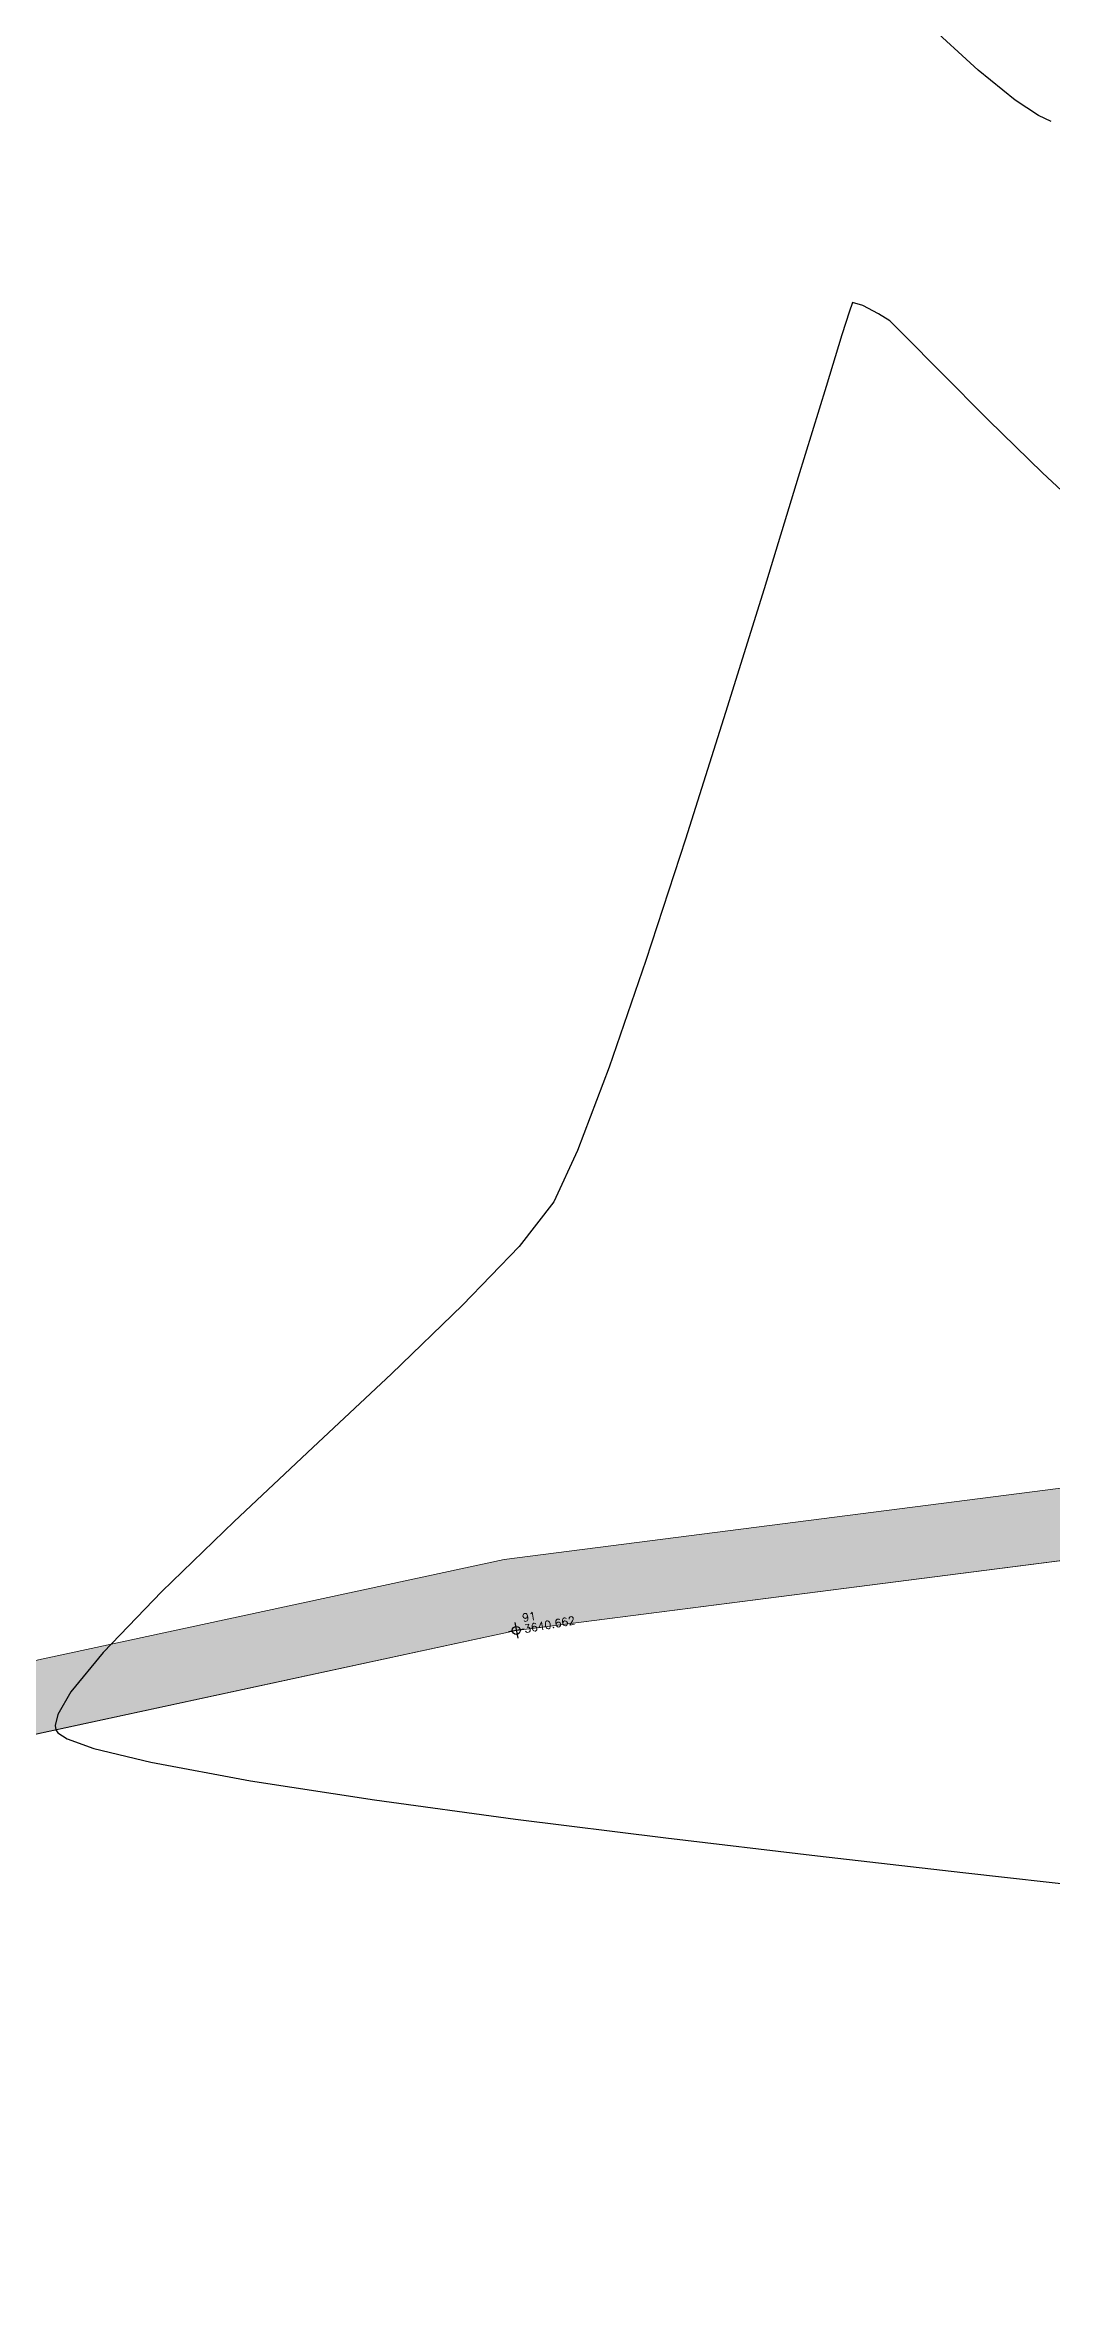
# Model space of a CAD drawing. Header units: millimetres. Extents: x 736950 to 738835, y 8500595 to 8502131.
# Drawn here: x 737730.89 to 737743.46, y 8501241.62 to 8501269.71 of the extents above; entities that cross this region are included whole.
import ezdxf

# ---------------------------------------------------------------- set-up
doc = ezdxf.new("R2010")
doc.units = ezdxf.units.MM
for name, color, linetype, lineweight in [('camino', 22, 'Continuous', 5), ('CAMINO ACTUAL', 1, 'Continuous', 13), ('CONT-MJR', 80, 'Continuous', 30), ('COTAS', 40, 'Continuous', 5), ('pista', 251, 'Continuous', 5)]:
    doc.layers.add(name, color=color, linetype=linetype, lineweight=lineweight)
doc.styles.add('5mm', font='arial.ttf', dxfattribs={"height": 3})
doc.styles.add('COTAS', font='arial.ttf')
doc.dimstyles.new('Copy of GenDist', dxfattribs={"dimtxt": 0.5, "dimasz": 2, "dimexe": 0.18, "dimexo": 0.0625, "dimgap": 1, "dimtad": 2, "dimzin": 1, "dimdsep": 46, "dimtxsty": 'COTAS', "dimcen": 0.09, "dimse1": 1, "dimse2": 1, "dimsd1": 1, "dimsd2": 1, "dimadec": 0, "dimazin": 0, "dimtfac": 1, "dimtofl": 0, "dimtmove": 0, "dimatfit": 3, "dimfxl": 1, "dimtolj": 1, "dimtzin": 0, "dimarcsym": 0})

# ---------------------------------------------------------------- blocks, each defined once
blk = doc.blocks.new('*D150')
at = {"layer": 'Defpoints', "color": 0, "transparency": 16777216}
for p in [(737683.200969866, 8501281.32955186), (737745.23154967, 8501182.814330924), (737744.6024409896, 8501182.423775388)]:
    blk.add_point(p, dxfattribs=at)
at = {"layer": 'COTAS', "color": 0, "transparency": 16777216, "insert": (737715.597299505, 8501232.929301543), "char_height": 0.5, "attachment_point": 5, "rotation": 301.8323302588892, "style": 'COTAS'}
blk.add_mtext('\\A1;116.42', dxfattribs=at)

msp = doc.modelspace()

# ---------------------------------------------------------------- hatches: boundary and pattern name
at = {"layer": 'pista'}
h = msp.add_hatch(dxfattribs=at)
h.set_pattern_fill('HONEY', color=256, scale=3, angle=9.94991650582834, style=0)
h.set_pattern_definition([(9.94991650582834, (1479841.21072825, -18.49207214638591), (0.4979252195647159, 0.4170677100899267), [0.375, -0.75]), (129.9499165058283, (1479841.21072825, -18.49207214638591), (-0.6101538418184378, 0.222682034283025), [0.3749999999999999, -0.7499999999999998]), (69.94991650582834, (1479841.21072825, -18.49207214638591), (-0.112228622253722, 0.6397497443729518), [-0.75, 0.375])])
h.paths.add_polyline_path([(737744.7143981726, 8501251.820326688), (737736.6244589684, 8501250.784017317), (737728.4489451656, 8501249.018760426), (737719.0567165948, 8501249.90042948), (737708.8538475541, 8501251.560906975), (737705.4639837343, 8501250.858625425), (737706.12277987, 8501250.061028818), (737708.8757605923, 8501250.64549977), (737718.942242978, 8501249.007218663), (737728.5031233069, 8501248.109717907), (737736.7768881315, 8501249.896189157), (737744.7999806498, 8501250.923935568), (737751.2236161814, 8501251.328949759), (737750.4132841228, 8501252.31943933)])

# ---------------------------------------------------------------- linework, layer by layer
at = {"linetype": 'Continuous', "extrusion": (-0.172787269436437, 0.9849591664230046, 0), "elevation": 8245912.488062788}
msp.add_lwpolyline([(-2195548.457162654, 0), (-2195548.257162655, 0)], dxfattribs=at)
at = {"linetype": 'Continuous', "extrusion": (0.9849591664230046, 0.172787269436437, 0), "elevation": 2195548.357162654}
msp.add_lwpolyline([(8245912.588062787, 0), (8245912.388062788, 0)], dxfattribs=at)
at = {"linetype": 'Continuous'}
msp.add_circle((737736.7768881399, 8501249.896189159), 0.05, dxfattribs=at)
at = {"layer": 'camino'}
for p, q in [((737736.7768881399, 8501249.896189159), (737744.7999806433, 8501250.923935566)), ((737728.5031233092, 8501248.109717907), (737736.7768881399, 8501249.896189159))]:
    msp.add_line(p, q, dxfattribs=at)
at = {"layer": 'CAMINO ACTUAL'}
for points in [[(737705.4639837348, 8501250.858625425), (737708.853847554, 8501251.560906975), (737719.0567165663, 8501249.900429478), (737728.4489451618, 8501249.018760426), (737736.6244589477, 8501250.784017311), (737744.714398152, 8501251.820326686), (737750.3971826753, 8501252.318029152)], [(737706.1227798712, 8501250.061028818), (737708.8757605895, 8501250.64549977), (737718.9422429946, 8501249.007218665), (737728.5031233092, 8501248.109717907), (737736.7768881399, 8501249.896189159), (737744.7999806433, 8501250.923935566), (737751.2236161797, 8501251.32894976)]]:
    msp.add_lwpolyline(points, dxfattribs=at)
at = {"layer": 'CONT-MJR', "extrusion": (0.6768206104028376, 0.7361479887454222, 0), "elevation": 6757511.725309504}
msp.add_lwpolyline([(5210746.64640171, 3635), (5210747.523716719, 3635)], dxfattribs=at)
at = {"layer": 'CONT-MJR', "extrusion": (0.6299536099017821, 0.7766327635193571, 0), "elevation": 7067107.921586758}
msp.add_lwpolyline([(4782449.714235949, 3635.00000000001), (4782450.308714977, 3635.00000000001)], dxfattribs=at)
at = {"layer": 'CONT-MJR'}
for points, elevation in [([(737743.298863434, 8501268.824839387), (737743.0088096345, 8501269.016888134)], 3635), ([(737740.9719114356, 8501266.475544514), (737740.9391654435, 8501266.382058099)], 3640), ([(737741.6325124097, 8501266.073482271), (737741.4440484939, 8501266.260298)], 3640), ([(737740.8451746624, 8501266.086683886), (737740.6459499749, 8501265.44026997)], 3640), ([(737743.3513027271, 8501264.359561624), (737742.6762999223, 8501265.02013372)], 3640), ([(737739.8714642362, 8501262.910975475), (737739.3918762497, 8501261.366430324)], 3640), ([(737737.2439415683, 8501255.252059331), (737736.8106394759, 8501254.694684139)], 3640), ([(737733.2503106717, 8501251.255756846), (737732.3468758375, 8501250.382435994)], 3640), ([(737732.3468758375, 8501250.382435994), (737731.6154709399, 8501249.619186573)], 3640), ([(737731.6154709399, 8501249.619186573), (737731.2138052289, 8501249.12664883)], 3640), ([(737731.2138052289, 8501249.12664883), (737731.0493715596, 8501248.845520087)], 3640), ([(737731.0155416649, 8501248.707066854), (737731.023492935, 8501248.653916102)], 3640), ([(737731.023492935, 8501248.653916102), (737731.0477125644, 8501248.617671575)], 3640), ([(737732.2098396503, 8501248.247939933), (737733.4550893977, 8501248.01812748)], 3640)]:
    msp.add_lwpolyline(points, dxfattribs=dict(at, elevation=elevation))
at = {"layer": 'CONT-MJR', "extrusion": (-0.428683338180312, -0.9034548110263093, 0), "elevation": -7996770.479706055}
msp.add_lwpolyline([(-2977834.391081666, 3635), (-2977834.565939777, 3635)], dxfattribs=at)
at = {"layer": 'CONT-MJR', "extrusion": (0.8900369933641451, -0.4558883091759569, 0), "elevation": -3219011.24286864}
msp.add_lwpolyline([(7902769.152660237, 3640), (7902769.137975581, 3640)], dxfattribs=at)
at = {"layer": 'CONT-MJR', "extrusion": (-0.278627986481985, -0.9603991072200113, 0), "elevation": -8370164.02931891}
msp.add_lwpolyline([(-1660164.852970891, 3640), (-1660164.987056586, 3640)], dxfattribs=at)
at = {"layer": 'CONT-MJR', "extrusion": (-0.4695979699895265, -0.8828803693489372, 0), "elevation": -7852042.990821502}
msp.add_lwpolyline([(-3340840.105642274, 3640), (-3340840.326479999, 3640)], dxfattribs=at)
at = {"layer": 'CONT-MJR', "extrusion": (0.9529182506804121, -0.3032273198776509, 0), "elevation": -1874809.415392593}
msp.add_lwpolyline([(8324715.097106161, 3640.000000000003), (8324714.787138107, 3640.000000000003)], dxfattribs=at)
at = {"layer": 'CONT-MJR', "extrusion": (-0.5243392138880513, -0.8515094766232849, 0), "elevation": -7625735.552766571}
msp.add_lwpolyline([(-3829353.43707263, 3640.00000000001), (-3829353.603475263, 3640.00000000001)], dxfattribs=at)
at = {"layer": 'CONT-MJR', "extrusion": (0.7125851347171217, 0.7015856510649158, 0), "elevation": 6490070.013630431}
msp.add_lwpolyline([(5540286.258377865, 3640.00000000001), (5540286.886674551, 3640.00000000001)], dxfattribs=at)
at = {"layer": 'CONT-MJR', "extrusion": (0.7086555295124524, 0.7055546332435397, 0), "elevation": 6520912.350303838}
msp.add_lwpolyline([(5503950.700963655, 3640.00000000001), (5503951.555587158, 3640.00000000001)], dxfattribs=at)
at = {"layer": 'CONT-MJR', "extrusion": (0.956353251467484, -0.29221303599869, 0), "elevation": -1778639.91863805}
msp.add_lwpolyline([(8345790.279323023, 3640.000000000013), (8345789.092920235, 3640.000000000013)], dxfattribs=at)
at = {"layer": 'CONT-MJR', "extrusion": (0.9560343668025385, -0.2932546495666683, 0), "elevation": -1787730.204951932}
msp.add_lwpolyline([(8343846.610405871, 3640.000000000013), (8343845.151593954, 3640.000000000013)], dxfattribs=at)
at = {"layer": 'CONT-MJR', "extrusion": (0.6819964359327327, 0.7313554958944728, 0), "elevation": 6720584.747638738}
msp.add_lwpolyline([(5258278.441465385, 3640.000000000013), (5258279.339608141, 3640.000000000013)], dxfattribs=at)
at = {"layer": 'CONT-MJR', "extrusion": (0.9532794235367318, -0.3020899545855116, 0), "elevation": -1864873.877896371}
msp.add_lwpolyline([(8326941.194113635, 3640.00000000001), (8326939.532237176, 3640.00000000001)], dxfattribs=at)
at = {"layer": 'CONT-MJR', "extrusion": (0.9504447796729047, -0.3108934235272977, 0), "elevation": -1941805.681372196}
msp.add_lwpolyline([(8309336.149764623, 3640.000000000013), (8309334.557103173, 3640.000000000013)], dxfattribs=at)
at = {"layer": 'CONT-MJR', "extrusion": (0.9455371717929498, -0.3255141421778627, 0), "elevation": -2069720.717450288}
msp.add_lwpolyline([(8278399.980541855, 3640), (8278398.570700357, 3640)], dxfattribs=at)
at = {"layer": 'CONT-MJR', "extrusion": (0.9355776421878644, -0.3531210492709215, 0), "elevation": -2311761.650652279}
msp.add_lwpolyline([(8214096.713223567, 3640.000000000013), (8214095.599264731, 3640.000000000013)], dxfattribs=at)
at = {"layer": 'CONT-MJR', "extrusion": (0.9065826458307013, -0.4220283240241174, 0), "elevation": -2918950.723587434}
msp.add_lwpolyline([(8018437.199140185, 3640.00000000001), (8018436.491924933, 3640.00000000001)], dxfattribs=at)
at = {"layer": 'CONT-MJR', "extrusion": (0.722332298430696, -0.6915461305248031, 0), "elevation": -5346118.662648491}
msp.add_lwpolyline([(6650909.879899378, 3640.000000000003), (6650908.860878957, 3640.000000000003)], dxfattribs=at)
at = {"layer": 'CONT-MJR', "extrusion": (0.6946795619278886, -0.7193193353717644, 0), "elevation": -5602626.152443247}
msp.add_lwpolyline([(6436315.221211257, 3640.000000000003), (6436313.98752876, 3640.000000000003)], dxfattribs=at)
at = {"layer": 'CONT-MJR', "extrusion": (0.6839825930998062, -0.7294983292211608, 0), "elevation": -5697051.88611256}
msp.add_lwpolyline([(6352885.7503532, 3640.00000000001), (6352884.404992718, 3640.00000000001)], dxfattribs=at)
at = {"layer": 'CONT-MJR', "extrusion": (0.6841508432545208, -0.7293405402650591, 0), "elevation": -5695586.358505772}
msp.add_lwpolyline([(6354198.335672354, 3640.000000000013), (6354196.98269769, 3640.000000000013)], dxfattribs=at)
at = {"layer": 'CONT-MJR', "extrusion": (0.97142202903427, -0.2373588875667858, 0), "elevation": -1301198.776038969}
msp.add_lwpolyline([(8433407.42404268, 3640.000000000013), (8433407.281516338, 3640.000000000013)], dxfattribs=at)
at = {"layer": 'CONT-MJR', "extrusion": (-0.5443208463939595, -0.8388771162577768, 0), "elevation": -7533065.313284748}
msp.add_lwpolyline([(-4008541.149097527, 3640), (-4008541.00989806, 3640)], dxfattribs=at)
at = {"layer": 'CONT-MJR', "extrusion": (-0.3403258881089299, -0.9403075506890648, 0), "elevation": -8244857.207973822}
msp.add_lwpolyline([(-2199500.77571492, 3640), (-2199500.420044288, 3640)], dxfattribs=at)
at = {"layer": 'CONT-MJR', "extrusion": (-0.2363425710294653, -0.9716697942815667, 0), "elevation": -8434763.663417079}
msp.add_lwpolyline([(-1292375.494951758, 3640), (-1292374.763308083, 3640)], dxfattribs=at)
at = {"layer": 'CONT-MJR', "extrusion": (-0.1520423162168809, -0.9883739849264579, 0), "elevation": -8514579.083787283}
msp.add_lwpolyline([(-563392.8845899979, 3640.000000000003), (-563391.3146713558, 3640.000000000003)], dxfattribs=at)
at = {"layer": 'CONT-MJR', "extrusion": (0.1354286017482943, 0.990787108226839, 0), "elevation": 8522837.124130428}
msp.add_lwpolyline([(420373.7659028337, 3640.00000000001), (420371.987661798, 3640.00000000001)], dxfattribs=at)
at = {"layer": 'CONT-MJR', "extrusion": (0.1249337158337635, 0.9921650904199204, 0), "elevation": 8526809.228636043}
msp.add_lwpolyline([(330135.7764825815, 3640.000000000006), (330133.8858452126, 3640.000000000006)], dxfattribs=at)
at = {"layer": 'CONT-MJR', "extrusion": (-0.1179070861363983, -0.9930246316375159, 0), "elevation": -8528932.584825521}
msp.add_lwpolyline([(-269764.6523127842, 3640), (-269762.7454466401, 3640)], dxfattribs=at)
at = {"layer": 'CONT-MJR', "extrusion": (-0.1131537450006822, -0.9935774906831981, 0), "elevation": -8530125.843725154}
msp.add_lwpolyline([(-228945.551478132, 3640), (-228943.7246651505, 3640)], dxfattribs=at)
at = {"layer": 'CONT-MJR', "extrusion": (-0.1101766247741989, -0.993912023950493, 0), "elevation": -8530773.445935648}
msp.add_lwpolyline([(-203387.6912957845, 3640.00000000001), (-203386.0408780634, 3640.00000000001)], dxfattribs=at)

# ---------------------------------------------------------------- texts
at = {"color": 2, "insert": (737736.8425544754, 8501250.100610126), "char_height": 0.1, "width": 0.2666666666666667, "attachment_point": 1, "rotation": 9.94991650582834, "style": '5mm'}
msp.add_mtext('\\Ftxt.shx;\\W1.0000000000;\\T1.0000000000;\\o\\l91', dxfattribs=at)
at = {"color": 1, "insert": (737736.8667446933, 8501249.962715842), "char_height": 0.1, "width": 0.8166666666666667, "attachment_point": 1, "rotation": 9.94991650582834, "style": '5mm'}
msp.add_mtext('\\Ftxt.shx;\\W1.0000000000;\\T1.0000000000;\\o\\l3640.662', dxfattribs=at)

# ---------------------------------------------------------------- dimensions: what is measured, and where the dimension line sits
at = {"layer": 'COTAS'}
dim = msp.add_aligned_dim(p1=(737683.2009698659, 8501281.32955186), p2=(737744.6024409891, 8501182.423775388), distance=0.7404804922133937, dimstyle='Copy of GenDist', dxfattribs=at)
dim.commit()
dim.dimension.update_dxf_attribs({"geometry": '*D150', "text_midpoint": (737715.597299505, 8501232.929301543)})

doc.saveas('drawing.dxf')
